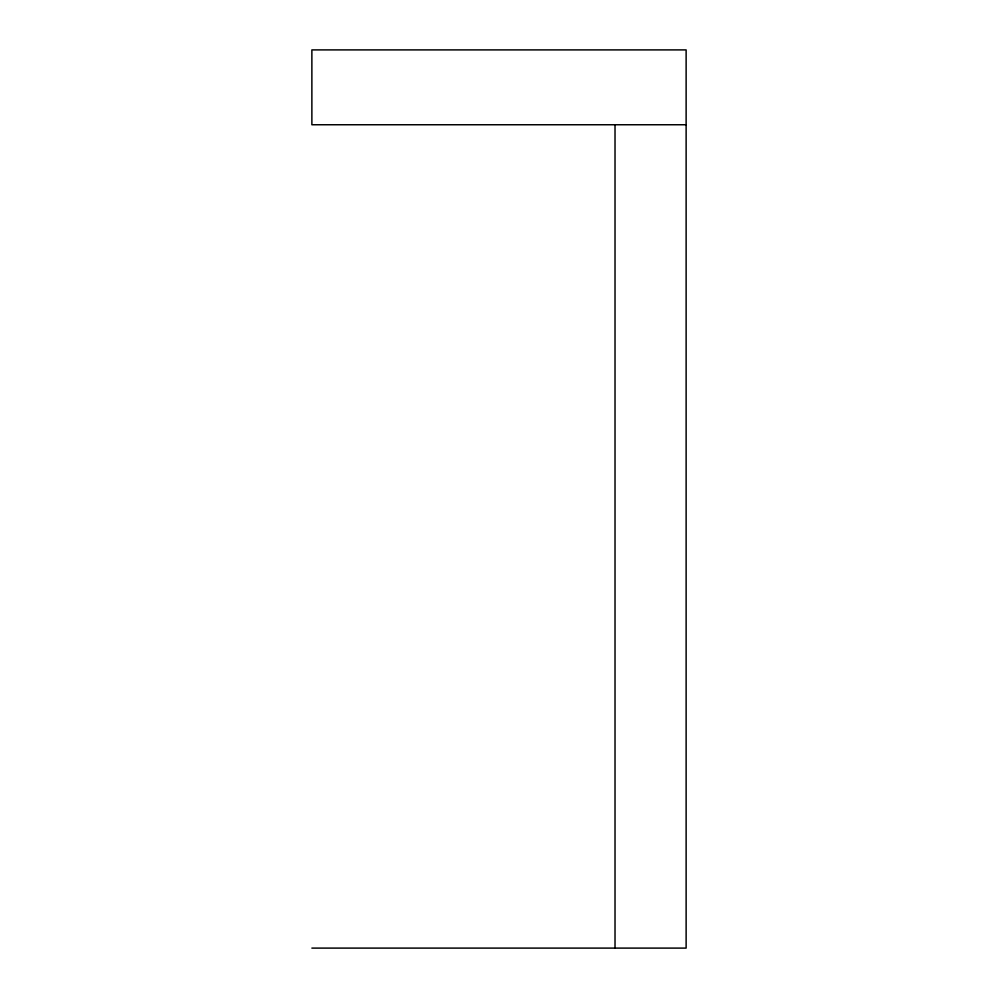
<?xml version="1.0" encoding="UTF-8"?>
<svg xmlns="http://www.w3.org/2000/svg" width="998" height="998" viewBox="0 0 998 998"><rect width="100%" height="100%" fill="white"/><g stroke="black" fill="none" stroke-linecap="round" stroke-linejoin="round"><path stroke-width="1.5" d="M686.125 124.75L311.875 124.75L311.875 49.9L686.125 49.9L686.125 948.1L311.875 948.1M615.018 124.75L615.018 948.1"/></g></svg>
